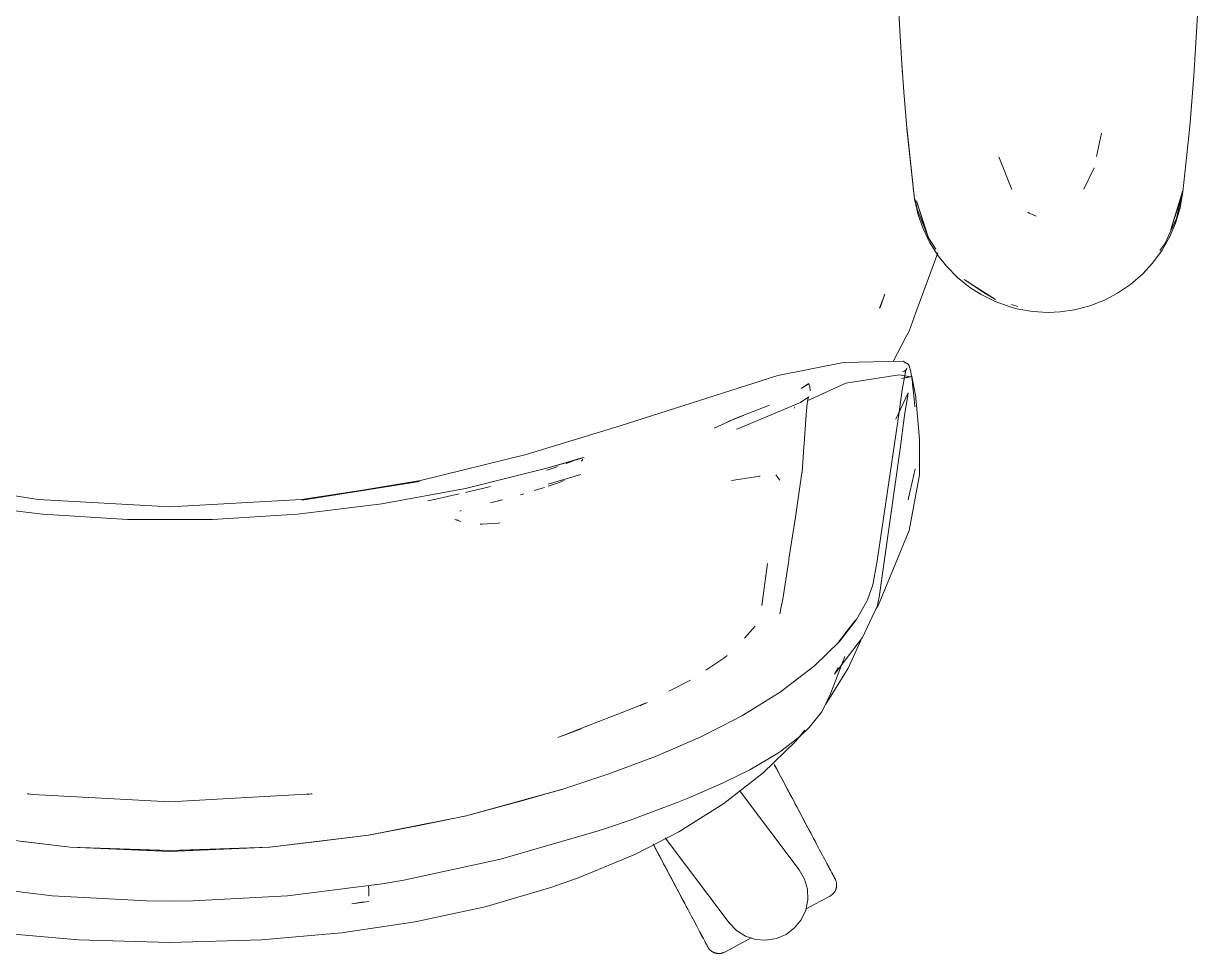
# Model space of a CAD drawing. Header units: millimetres. Extents: x 90978 to 295199, y -4084 to 97293.
# Drawn here: x 165787.8 to 166162, y 19755.9 to 20052.2 of the extents above; entities that cross this region are included whole.
import ezdxf

# ---------------------------------------------------------------- set-up
doc = ezdxf.new("R2010")
doc.units = ezdxf.units.MM
doc.header["$MEASUREMENT"] = 0
doc.layers.add('G-IMPT', color=8, linetype='CONTINUOUS', lineweight=9)
doc.layers.add('I-FURN', color=8, linetype='CONTINUOUS', lineweight=9)

msp = doc.modelspace()

# ---------------------------------------------------------------- linework, layer by layer
at = {"layer": 'G-IMPT'}
for p, q in [((166066.67, 20059.55), (166067.21, 20048.24)), ((166161.23, 20040.75), (166162.04, 20054.89)), ((166067.77, 20039.37), (166067.21, 20048.24)), ((166160.9, 20035.67), (166161.23, 20040.75)), ((166067.77, 20039.37), (166068.5, 20029.08)), ((166067.91, 20037.33), (166067.82, 20039.23)), ((166067.91, 20037.33), (166068.04, 20035.91)), ((166160.9, 20035.67), (166159.66, 20020.61)), ((166069.48, 20017.69), (166068.5, 20029.08)), ((166160.25, 20027.48), (166160.09, 20025.81)), ((166071.84, 19996.25), (166069.38, 20019.2)), ((166069.38, 20019.2), (166071.5, 19999.07)), ((166159.66, 20020.61), (166159.31, 20016.48)), ((166071.84, 19996.25), (166069.48, 20017.69)), ((166131.44, 20017.27), (166129.86, 20009.83)), ((166159.31, 20016.48), (166157.41, 19998.55)), ((166098.74, 20009.77), (166102.88, 19999.34)), ((166125.83, 19999.44), (166129.1, 20006.22)), ((166071.84, 19996.25), (166071.5, 19999.07)), ((166157.41, 19999.07), (166153.57, 19986.6)), ((166157.41, 19999.07), (166156.49, 19995.75)), ((166071.84, 19996.25), (166072.99, 19991.29)), ((166072.05, 19996.17), (166072.63, 19993.12)), ((166076.24, 19983.9), (166072.42, 19995.75)), ((166075.33, 19986.6), (166072.42, 19995.75)), ((166153.57, 19986.6), (166156.49, 19995.75)), ((166155.36, 19990.1), (166157.28, 19998.5)), ((166157.41, 19998.55), (166156.51, 19993.51)), ((166072.63, 19993.12), (166076.24, 19983.9)), ((166108.4, 19991.82), (166107.95, 19992.12)), ((166110.63, 19990.8), (166108.4, 19991.82)), ((166108.4, 19991.82), (166108.54, 19991.74)), ((166155.04, 19988.65), (166156.51, 19993.51)), ((166074.44, 19987.16), (166072.99, 19991.29)), ((166155.36, 19990.1), (166151.62, 19982.03)), ((166153.23, 19984.41), (166155.04, 19988.65)), ((166076.63, 19982.57), (166074.44, 19987.16)), ((166076.24, 19983.9), (166075.33, 19986.6)), ((166153.23, 19984.41), (166150.72, 19979.97)), ((166076.24, 19983.9), (166078.66, 19980.32)), ((166076.63, 19982.57), (166079.36, 19978.25)), ((166150.03, 19979.92), (166151.62, 19982.03)), ((166079.24, 19979.14), (166072.3, 19960.2)), ((166081.98, 19974.94), (166079.36, 19978.25)), ((166147.73, 19975.88), (166150.72, 19979.97)), ((166085.53, 19971.34), (166081.98, 19974.94)), ((166147.73, 19975.88), (166144.56, 19972.45)), ((166085.53, 19971.34), (166089.51, 19968.15)), ((166097.66, 19964.29), (166087.71, 19970.61)), ((166093.98, 19966.45), (166087.71, 19970.61)), ((166136.56, 19966.29), (166140.72, 19969.12)), ((166140.72, 19969.12), (166144.56, 19972.45)), ((166060.7, 19961.51), (166062.34, 19965.97)), ((166062.34, 19965.97), (166060.96, 19962.09)), ((166093.05, 19965.88), (166089.51, 19968.15)), ((166097.56, 19963.64), (166093.05, 19965.88)), ((166097.66, 19964.29), (166093.98, 19966.45)), ((166136.56, 19966.29), (166132.39, 19964.1)), ((166060.7, 19961.51), (166060.96, 19962.09)), ((166097.56, 19963.64), (166102.34, 19961.93)), ((166104.46, 19961.36), (166102.34, 19961.93)), ((166102.77, 19962.73), (166104.8, 19962.11)), ((166122.81, 19961.01), (166127.68, 19962.27)), ((166132.39, 19964.1), (166127.68, 19962.27)), ((166072.3, 19960.2), (166070.11, 19954.23)), ((166109.41, 19960.49), (166104.46, 19961.36)), ((166114.45, 19960.19), (166109.41, 19960.49)), ((166114.45, 19960.19), (166118.3, 19960.36)), ((166122.81, 19961.01), (166118.3, 19960.36)), ((166069.18, 19952.47), (166070.11, 19954.23)), ((166065.04, 19944.57), (166069.18, 19952.47)), ((166049.24, 19944.25), (166028.29, 19940.06)), ((166049.24, 19944.25), (166068.23, 19944.64)), ((166068.23, 19944.64), (166069.27, 19944.03)), ((166068.64, 19944.16), (166069.27, 19944.03)), ((166068.64, 19944.16), (166069.19, 19944.05)), ((166069.27, 19944.03), (166069.19, 19944.05)), ((166069.76, 19943.66), (166069.27, 19944.03)), ((166070.08, 19943.12), (166069.76, 19943.66)), ((166070.08, 19943.12), (166070.63, 19941.25)), ((165978.05, 19924.07), (166028.29, 19940.06)), ((166049.94, 19937.62), (166066.99, 19940.34)), ((166070.57, 19939.65), (166066.99, 19940.34)), ((166067.7, 19939.16), (166070.98, 19939.89)), ((166067.7, 19939.16), (166070.57, 19939.65)), ((166069.04, 19941.79), (166067.94, 19935.52)), ((166068, 19941.37), (166068.5, 19941.44)), ((166069.04, 19941.76), (166068.5, 19941.44)), ((166068.87, 19941.17), (166069.43, 19942.27)), ((166068.87, 19941.17), (166069.04, 19941.79)), ((166069.04, 19941.76), (166069.43, 19942.27)), ((166071.17, 19937.98), (166070.63, 19941.25)), ((166071.43, 19937.56), (166070.98, 19939.89)), ((166038.12, 19937.48), (166035.65, 19935.89)), ((166035.65, 19935.89), (166038.14, 19937.42)), ((166038.14, 19937.42), (166035.67, 19935.93)), ((166049.94, 19937.62), (166037.59, 19932.01)), ((166038.12, 19937.48), (166038.14, 19937.42)), ((166038.41, 19936.54), (166038.14, 19937.42)), ((166038.58, 19935.19), (166038.41, 19936.54)), ((166067.94, 19935.52), (166066.82, 19927.67)), ((166071.17, 19937.98), (166071.24, 19937.36)), ((166071.24, 19937.36), (166071.76, 19932.68)), ((166072.24, 19933.31), (166071.43, 19937.56)), ((166038.11, 19933.28), (166035.44, 19931.52)), ((166037.52, 19930.16), (166037.82, 19932.54)), ((166037.82, 19932.55), (166038.11, 19933.28)), ((166037.82, 19932.55), (166037.82, 19932.54)), ((166069.84, 19934.55), (166065.85, 19926.15)), ((166068.87, 19928.67), (166069.7, 19933.69)), ((166069.84, 19934.55), (166069.7, 19933.69)), ((166071.76, 19932.68), (166071.97, 19930.08)), ((166072.28, 19932.84), (166072.24, 19933.31)), ((166072.28, 19932.84), (166073.08, 19923.52)), ((166035.44, 19931.52), (166015.47, 19923.08)), ((166017.1, 19927.38), (166025.57, 19930.63)), ((166033.72, 19930.06), (166033.45, 19929.63)), ((166037.22, 19926.2), (166037.52, 19930.08)), ((166037.52, 19930.16), (166037.52, 19930.08)), ((166068.87, 19928.67), (166068.65, 19927.37)), ((166014.72, 19926.35), (166008.01, 19923.31)), ((166017.31, 19927.38), (166012.19, 19925.36)), ((166017.1, 19927.38), (166012.2, 19925.36)), ((166012.2, 19925.36), (166017.31, 19927.38)), ((166036.66, 19918.35), (166037.22, 19926.2)), ((166066.82, 19927.67), (166062.27, 19896.79)), ((166067.21, 19916.71), (166068.65, 19927.37)), ((165948.07, 19914.88), (165978.05, 19924.07)), ((166015.47, 19923.08), (166015.11, 19922.94)), ((166073.08, 19923.52), (166073.42, 19919.56)), ((166035.97, 19909.12), (166036.59, 19917.36)), ((166036.59, 19917.36), (166036.66, 19918.35)), ((166073.42, 19915.39), (166073.42, 19919.56)), ((165948.07, 19914.88), (165914.39, 19906.57)), ((165955.02, 19910.65), (165966.24, 19913.92)), ((165955.02, 19910.65), (165965.84, 19913.77)), ((165955.02, 19910.65), (165965.55, 19913.72)), ((165965.55, 19913.72), (165965.84, 19913.77)), ((165965.71, 19912.83), (165966.09, 19913.45)), ((165965.71, 19912.83), (165965.85, 19913.04)), ((165966.24, 19913.92), (165966.49, 19913.79)), ((166067.21, 19916.71), (166060.54, 19869.49)), ((166073.4, 19908.43), (166073.42, 19915.39)), ((165928.71, 19904.11), (165955.02, 19910.65)), ((165955.02, 19910.03), (165954.56, 19909.88)), ((165955.02, 19910.03), (165957.25, 19910.76)), ((165958.05, 19911.05), (165957.25, 19910.76)), ((165960.8, 19912.03), (165961.77, 19912.38)), ((165961.77, 19912.38), (165962.84, 19912.78)), ((166071.99, 19910.29), (166069.94, 19900.98)), ((165754.58, 19906.57), (165792.5, 19900.57)), ((165876.47, 19900.57), (165914.01, 19906.31)), ((165914.39, 19906.57), (165876.65, 19900.31)), ((165876.65, 19900.31), (165914.01, 19906.31)), ((165955.02, 19905.46), (165965.45, 19908.5)), ((165957.32, 19905.57), (165955.02, 19904.8)), ((165957.32, 19905.57), (165958.04, 19905.82)), ((165960.2, 19906.58), (165958.04, 19905.82)), ((166022.63, 19908.02), (166013.47, 19906.63)), ((166022.63, 19908.02), (166022.28, 19907.98)), ((166027.58, 19908.38), (166028.86, 19906.74)), ((166033.93, 19894.97), (166035.96, 19909.04)), ((166035.97, 19909.12), (166035.96, 19909.04)), ((166073.4, 19908.43), (166070.16, 19890.73)), ((165928.71, 19904.11), (165902.04, 19899.18)), ((165919.29, 19900.63), (165926.71, 19902.33)), ((165928.69, 19902.79), (165935.44, 19904.34)), ((165935.44, 19904.34), (165936.72, 19904.68)), ((165947.31, 19902.39), (165946.19, 19902.06)), ((165953.1, 19904.17), (165950.61, 19903.39)), ((165953.88, 19904.42), (165953.1, 19904.17)), ((165766.94, 19899.18), (165793.86, 19895.88)), ((165792.5, 19900.57), (165834.49, 19898.22)), ((165876.47, 19900.57), (165834.49, 19898.22)), ((165902.04, 19899.18), (165875.12, 19895.88)), ((165916.66, 19900.16), (165919.29, 19900.63)), ((165940.52, 19900.48), (165936.66, 19899.49)), ((165940.52, 19900.48), (165938.99, 19900.09)), ((166069.94, 19900.98), (166069.79, 19900.41)), ((165820.93, 19894.23), (165793.86, 19895.88)), ((165848.05, 19894.23), (165875.12, 19895.88)), ((165926.9, 19896.89), (165927.31, 19897.02)), ((166033.93, 19894.97), (166031.81, 19881.61)), ((166062.27, 19896.79), (166059.88, 19881.03)), ((165820.93, 19894.23), (165848.05, 19894.23)), ((165925.3, 19894.22), (165927.25, 19893.53)), ((165925.3, 19894.22), (165926.35, 19894)), ((165933.39, 19892.68), (165934.09, 19892.69)), ((165935.46, 19892.79), (165934.09, 19892.69)), ((165935.46, 19892.79), (165939.17, 19893.06)), ((165939.17, 19893.06), (165939.65, 19893.1)), ((166070.16, 19890.73), (166068.56, 19886.87)), ((166067.17, 19883.51), (166068.56, 19886.87)), ((166060.38, 19867.05), (166067.17, 19883.51)), ((166024.96, 19880.19), (166023.18, 19866.83)), ((166031.64, 19880.49), (166029.84, 19868.77)), ((166031.64, 19880.49), (166031.73, 19881.1)), ((166031.81, 19881.61), (166031.73, 19881.1)), ((166058.57, 19873.36), (166059.88, 19881.03)), ((166058.57, 19873.36), (166056.82, 19868.57)), ((166029.34, 19866.32), (166029.76, 19868.3)), ((166029.84, 19868.77), (166029.76, 19868.3)), ((166053.32, 19862.31), (166056.61, 19868.14)), ((166056.61, 19868.14), (166056.82, 19868.57)), ((166060.54, 19869.49), (166059.89, 19866.5)), ((166023.18, 19866.83), (166023.32, 19867.31)), ((166028.88, 19864.15), (166029.34, 19866.32)), ((166058.32, 19863.13), (166059.89, 19866.5)), ((166059.61, 19865.88), (166060.38, 19867.05)), ((166047.6, 19855.14), (166052.99, 19862.08)), ((166053.32, 19862.31), (166047.9, 19855.34)), ((166052.99, 19862.08), (166050.4, 19858.71)), ((166058.32, 19863.13), (166055.28, 19856.61)), ((166017.68, 19856.34), (166021.02, 19860.24)), ((166047.6, 19855.14), (166050.4, 19858.71)), ((166040, 19847.61), (166047.9, 19855.34)), ((166046.34, 19844.91), (166055.28, 19856.61)), ((166054.61, 19855.42), (166050.63, 19846.79)), ((166054.61, 19855.42), (166054.7, 19855.6)), ((166011.05, 19850.06), (166005.91, 19846.57)), ((166011.05, 19850.06), (166012.15, 19850.81)), ((166049.58, 19850.56), (166045.07, 19838.66)), ((166005.91, 19846.57), (166005.34, 19846.17)), ((166040, 19847.61), (166029.56, 19839.59)), ((166050.63, 19846.79), (166043.51, 19835.35)), ((166046.34, 19844.91), (166047.5, 19846.94)), ((166000.44, 19843.04), (165993.47, 19839.5)), ((166023.21, 19835.54), (166029.31, 19839.42)), ((166029.31, 19839.42), (166029.56, 19839.59)), ((166043.99, 19836.43), (166045.07, 19838.66)), ((165977.28, 19832.14), (165986.6, 19835.86)), ((165986.6, 19835.86), (165984.36, 19834.87)), ((166023.21, 19835.54), (166016.98, 19831.77)), ((166042.82, 19833.99), (166043.99, 19836.43)), ((165958.1, 19824.76), (165975.55, 19831.48)), ((165975.55, 19831.48), (165977.28, 19832.14)), ((166010.19, 19828.2), (166016.98, 19831.77)), ((166042.21, 19832.85), (166038.34, 19827.99)), ((166042.21, 19832.85), (166042.82, 19833.99)), ((165958.1, 19824.76), (165965.54, 19827.49)), ((166010.19, 19828.2), (166003.46, 19824.81)), ((166033.9, 19823.42), (166036.9, 19827.1)), ((166038.34, 19827.99), (166035.32, 19825.1)), ((165989.24, 19818.63), (166003.46, 19824.81)), ((166033.9, 19823.42), (166023.6, 19813.47)), ((166035.32, 19825.1), (166029.19, 19820.38)), ((166019.9, 19814.78), (166027.9, 19819.52)), ((166029.19, 19820.38), (166027.9, 19819.52)), ((165974.36, 19813.17), (165989.24, 19818.63)), ((165974.36, 19813.17), (165959.44, 19808.17)), ((166011, 19803.66), (166023.6, 19813.47)), ((166019.3, 19814.48), (166011.29, 19810.48)), ((166019.3, 19814.48), (166019.9, 19814.78)), ((165928.94, 19799.78), (165959.35, 19808.21)), ((165946.19, 19804.44), (165959.35, 19808.21)), ((166010.85, 19810.26), (165999.89, 19805.48)), ((166010.85, 19810.26), (166011.29, 19810.48)), ((165790.76, 19806.55), (165788.98, 19806.81)), ((165789.21, 19806.83), (165789.45, 19806.78)), ((165790.76, 19806.55), (165789.45, 19806.78)), ((165834.49, 19804.22), (165790.76, 19806.55)), ((165834.49, 19804.28), (165790.76, 19806.55)), ((165834.49, 19804.28), (165879.83, 19806.78)), ((165879.83, 19806.78), (165878.21, 19806.55)), ((165878.21, 19806.55), (165879.52, 19806.78)), ((165879.76, 19806.83), (165879.52, 19806.78)), ((165928.94, 19799.78), (165959.44, 19808.17)), ((165999.89, 19805.48), (165996.21, 19804.01)), ((165946.19, 19804.44), (165928.94, 19799.78)), ((165981.14, 19798.4), (165996.21, 19804.01)), ((165996.71, 19794.69), (166011, 19803.66)), ((165897.82, 19793.61), (165929.06, 19799.82)), ((165929.06, 19799.82), (165897.9, 19793.61)), ((165928.94, 19799.78), (165913.92, 19796.71)), ((165981.14, 19798.4), (165974.31, 19796.06)), ((165802.67, 19789.79), (165771.08, 19793.61)), ((165802.71, 19789.82), (165771.16, 19793.61)), ((165866.26, 19789.82), (165897.82, 19793.61)), ((165866.3, 19789.79), (165897.9, 19793.61)), ((165882.34, 19791.67), (165897.82, 19793.61)), ((165897.82, 19793.61), (165913.92, 19796.71)), ((165970.71, 19794.87), (165939.88, 19785.93)), ((165970.71, 19794.87), (165974.31, 19796.06)), ((165982.93, 19787.6), (165996.71, 19794.69)), ((165802.71, 19789.82), (165786.63, 19791.67)), ((165802.67, 19789.79), (165834.49, 19788.45)), ((165817.6, 19789.15), (165802.71, 19789.82)), ((165802.71, 19789.82), (165834.49, 19788.68)), ((165866.26, 19789.82), (165834.49, 19788.68)), ((165834.49, 19788.45), (165866.3, 19789.79)), ((165866.26, 19789.82), (165851.37, 19789.15)), ((165882.34, 19791.67), (165866.26, 19789.82)), ((165817.6, 19789.15), (165834.49, 19788.68)), ((165851.37, 19789.15), (165834.49, 19788.68)), ((165909.09, 19779.26), (165939.88, 19785.93)), ((165964.96, 19780.08), (165982.93, 19787.6)), ((165902.17, 19778.08), (165909.09, 19779.26)), ((165964.96, 19780.08), (165956.22, 19777)), ((165796.97, 19774.26), (165766.8, 19778.08)), ((165872, 19774.26), (165902.17, 19778.08)), ((165897.81, 19777.52), (165897.86, 19776.28)), ((165897.93, 19774.19), (165897.86, 19776.28)), ((165956.22, 19777), (165934.98, 19770.83)), ((165827.17, 19772.65), (165796.97, 19774.26)), ((165827.17, 19772.65), (165834.49, 19772.55)), ((165841.8, 19772.65), (165834.49, 19772.55)), ((165841.8, 19772.65), (165872, 19774.26)), ((165897.9, 19772.43), (165892.49, 19771.78)), ((165896.25, 19772.35), (165892.49, 19771.78)), ((165897.93, 19774.19), (165897.93, 19774.3)), ((165934.98, 19770.83), (165912.62, 19766.02)), ((165889.2, 19762.52), (165912.62, 19766.02)), ((165779.77, 19762.52), (165805.34, 19760.26)), ((165805.34, 19760.26), (165834.49, 19759.41)), ((165834.49, 19759.41), (165863.63, 19760.26)), ((165863.63, 19760.26), (165889.2, 19762.52))]:
    msp.add_line(p, q, dxfattribs=at)
at = {"layer": 'I-FURN'}
for p, q in [((166027.6, 19815.24), (166027.12, 19816.14)), ((166027.34, 19815.73), (166027.83, 19814.82)), ((166028.09, 19814.32), (166027.6, 19815.24)), ((166027.83, 19814.82), (166028.32, 19813.89)), ((166028.59, 19813.38), (166028.09, 19814.32)), ((166028.32, 19813.89), (166028.83, 19812.94)), ((166029.1, 19812.43), (166028.59, 19813.38)), ((166028.83, 19812.94), (166029.33, 19811.99)), ((166029.61, 19811.46), (166029.1, 19812.43)), ((166029.33, 19811.99), (166029.85, 19811.02)), ((166030.13, 19810.49), (166029.61, 19811.46)), ((166029.85, 19811.02), (166030.37, 19810.04)), ((166030.65, 19809.51), (166030.13, 19810.49)), ((166030.37, 19810.04), (166030.89, 19809.05)), ((166031.18, 19808.51), (166030.65, 19809.51)), ((166030.89, 19809.05), (166031.42, 19808.06)), ((166031.71, 19807.52), (166031.18, 19808.51)), ((166016.01, 19807.85), (166035.09, 19782.54)), ((166031.42, 19808.06), (166031.95, 19807.06)), ((166032.24, 19806.52), (166031.71, 19807.52)), ((166031.95, 19807.06), (166032.49, 19806.05)), ((166032.78, 19805.51), (166032.24, 19806.52)), ((166032.49, 19806.05), (166033.02, 19805.05)), ((166033.31, 19804.51), (166032.78, 19805.51)), ((166033.02, 19805.05), (166033.56, 19804.04)), ((166033.84, 19803.5), (166033.31, 19804.51)), ((166033.56, 19804.04), (166034.09, 19803.04)), ((166034.38, 19802.5), (166033.84, 19803.5)), ((166034.09, 19803.04), (166034.62, 19802.04)), ((166034.91, 19801.5), (166034.38, 19802.5)), ((166034.62, 19802.04), (166035.15, 19801.04)), ((166035.44, 19800.51), (166034.91, 19801.5)), ((166035.15, 19801.04), (166035.68, 19800.05)), ((166035.96, 19799.52), (166035.44, 19800.51)), ((166035.68, 19800.05), (166036.2, 19799.07)), ((166036.48, 19798.54), (166035.96, 19799.52)), ((166036.2, 19799.07), (166036.72, 19798.09)), ((166037, 19797.57), (166036.48, 19798.54)), ((166036.72, 19798.09), (166037.23, 19797.13)), ((166037.51, 19796.61), (166037, 19797.57)), ((166037.23, 19797.13), (166037.74, 19796.18)), ((166038.01, 19795.67), (166037.51, 19796.61)), ((166037.74, 19796.18), (166038.24, 19795.24)), ((166038.5, 19794.74), (166038.01, 19795.67)), ((166038.24, 19795.24), (166038.73, 19794.32)), ((166038.99, 19793.83), (166038.5, 19794.74)), ((166038.73, 19794.32), (166039.21, 19793.41)), ((166039.47, 19792.93), (166038.99, 19793.83)), ((166039.21, 19793.41), (166039.68, 19792.52)), ((165989, 19789.87), (165988.48, 19790.83)), ((165988.72, 19790.39), (165989.23, 19789.42)), ((165989.51, 19788.89), (165989, 19789.87)), ((166012.74, 19765.69), (165992.34, 19792.76)), ((166039.93, 19792.05), (166039.47, 19792.93)), ((166039.68, 19792.52), (166040.14, 19791.66)), ((166040.39, 19791.2), (166039.93, 19792.05)), ((166040.14, 19791.66), (166040.59, 19790.81)), ((166040.83, 19790.36), (166040.39, 19791.2)), ((166041.26, 19789.55), (166040.83, 19790.36)), ((166041.68, 19788.76), (166041.26, 19789.55)), ((165989.23, 19789.42), (165989.75, 19788.44)), ((165990.04, 19787.91), (165989.51, 19788.89)), ((165989.75, 19788.44), (165990.28, 19787.45)), ((165990.56, 19786.92), (165990.04, 19787.91)), ((165990.28, 19787.45), (165990.81, 19786.46)), ((165991.09, 19785.92), (165990.56, 19786.92)), ((165990.81, 19786.46), (165991.34, 19785.46)), ((165991.63, 19784.92), (165991.09, 19785.92)), ((166042.09, 19788), (166041.68, 19788.76)), ((166042.48, 19787.26), (166042.09, 19788)), ((166042.85, 19786.56), (166042.48, 19787.26)), ((166043.21, 19785.88), (166042.85, 19786.56)), ((166043.56, 19785.23), (166043.21, 19785.88)), ((165991.34, 19785.46), (165991.87, 19784.46)), ((165992.16, 19783.92), (165991.63, 19784.92)), ((165991.87, 19784.46), (165992.41, 19783.45)), ((165992.7, 19782.91), (165992.16, 19783.92)), ((165992.41, 19783.45), (165992.94, 19782.45)), ((165993.23, 19781.91), (165992.7, 19782.91)), ((165992.94, 19782.45), (165993.47, 19781.44)), ((166035.09, 19782.54), (166036.78, 19779.62)), ((166043.89, 19784.62), (166043.56, 19785.23)), ((166044.2, 19784.03), (166043.89, 19784.62)), ((166044.03, 19784.34), (166044.33, 19783.77)), ((166044.49, 19783.48), (166044.2, 19784.03)), ((166044.33, 19783.77), (166044.62, 19783.24)), ((166044.77, 19782.96), (166044.49, 19783.48)), ((166044.62, 19783.24), (166044.89, 19782.74)), ((166045.02, 19782.48), (166044.77, 19782.96)), ((166044.89, 19782.74), (166045.13, 19782.27)), ((166045.26, 19782.04), (166045.02, 19782.48)), ((166045.13, 19782.27), (166045.36, 19781.84)), ((166045.48, 19781.63), (166045.26, 19782.04)), ((165993.76, 19780.9), (165993.23, 19781.91)), ((165993.47, 19781.44), (165994.01, 19780.44)), ((165994.29, 19779.9), (165993.76, 19780.9)), ((165994.01, 19780.44), (165994.54, 19779.45)), ((165994.82, 19778.91), (165994.29, 19779.9)), ((165994.54, 19779.45), (165995.06, 19778.45)), ((165995.35, 19777.92), (165994.82, 19778.91)), ((165995.06, 19778.45), (165995.59, 19777.47)), ((166036.78, 19779.62), (166037.72, 19776.38)), ((166045.36, 19781.84), (166045.57, 19781.45)), ((166045.68, 19781.25), (166045.48, 19781.63)), ((166045.57, 19781.45), (166045.76, 19781.09)), ((166045.85, 19780.92), (166045.68, 19781.25)), ((166045.76, 19781.09), (166045.93, 19780.78)), ((166046.01, 19780.62), (166045.85, 19780.92)), ((166045.93, 19780.78), (166046.08, 19780.5)), ((166046.15, 19780.36), (166046.01, 19780.62)), ((166046.08, 19780.5), (166046.21, 19780.26)), ((166046.27, 19780.14), (166046.15, 19780.36)), ((166046.21, 19780.26), (166046.31, 19780.05)), ((166046.36, 19779.96), (166046.27, 19780.14)), ((166046.31, 19780.05), (166046.4, 19779.89)), ((166046.44, 19779.82), (166046.36, 19779.96)), ((166046.4, 19779.89), (166046.46, 19779.77)), ((166046.49, 19779.72), (166046.44, 19779.82)), ((166046.46, 19779.77), (166046.51, 19779.69)), ((166046.52, 19779.66), (166046.49, 19779.72)), ((166046.51, 19779.69), (166046.53, 19779.65)), ((166046.53, 19779.64), (166046.52, 19779.66)), ((166046.53, 19779.65), (166046.53, 19779.64)), ((166046.53, 19779.64), (166046.6, 19779.5)), ((166046.6, 19779.5), (166046.67, 19779.35)), ((166046.67, 19779.35), (166046.73, 19779.2)), ((166046.73, 19779.2), (166046.79, 19779.05)), ((166046.79, 19779.05), (166046.84, 19778.9)), ((166046.84, 19778.9), (166046.88, 19778.74)), ((166046.88, 19778.74), (166046.92, 19778.58)), ((166046.92, 19778.58), (166046.95, 19778.43)), ((166046.95, 19778.43), (166046.97, 19778.27)), ((166046.97, 19778.27), (166046.99, 19778.11)), ((165995.87, 19776.94), (165995.35, 19777.92)), ((165995.59, 19777.47), (165996.11, 19776.5)), ((165996.38, 19775.98), (165995.87, 19776.94)), ((165996.11, 19776.5), (165996.62, 19775.53)), ((165996.89, 19775.02), (165996.38, 19775.98)), ((165996.62, 19775.53), (165997.12, 19774.58)), ((165997.39, 19774.07), (165996.89, 19775.02)), ((165997.12, 19774.58), (165997.62, 19773.64)), ((166037.72, 19776.38), (166037.86, 19773.01)), ((166045.44, 19774.56), (166045.31, 19774.47)), ((166045.57, 19774.66), (166045.44, 19774.56)), ((166045.69, 19774.77), (166045.57, 19774.66)), ((166045.81, 19774.88), (166045.69, 19774.77)), ((166045.92, 19775), (166045.81, 19774.88)), ((166046.03, 19775.12), (166045.92, 19775)), ((166046.13, 19775.24), (166046.03, 19775.12)), ((166046.23, 19775.37), (166046.13, 19775.24)), ((166046.32, 19775.5), (166046.23, 19775.37)), ((166046.41, 19775.64), (166046.32, 19775.5)), ((166046.49, 19775.78), (166046.41, 19775.64)), ((166046.56, 19775.92), (166046.49, 19775.78)), ((166046.63, 19776.06), (166046.56, 19775.92)), ((166046.7, 19776.21), (166046.63, 19776.06)), ((166046.76, 19776.36), (166046.7, 19776.21)), ((166046.81, 19776.51), (166046.76, 19776.36)), ((166046.86, 19776.67), (166046.81, 19776.51)), ((166046.9, 19776.82), (166046.86, 19776.67)), ((166046.93, 19776.98), (166046.9, 19776.82)), ((166046.96, 19777.14), (166046.93, 19776.98)), ((166046.98, 19777.3), (166046.96, 19777.14)), ((166046.99, 19777.46), (166046.98, 19777.3)), ((166046.99, 19778.11), (166047, 19777.94)), ((166047, 19777.62), (166046.99, 19777.46)), ((166047, 19777.94), (166047, 19777.78)), ((166047, 19777.78), (166047, 19777.62)), ((165997.89, 19773.14), (165997.39, 19774.07)), ((165997.62, 19773.64), (165998.11, 19772.72)), ((165998.37, 19772.23), (165997.89, 19773.14)), ((165998.11, 19772.72), (165998.59, 19771.82)), ((165998.59, 19771.82), (165999.07, 19770.93)), ((165999.07, 19770.93), (165999.53, 19770.06)), ((166037.86, 19773.01), (166037.19, 19769.7)), ((166037.28, 19770.16), (166044.87, 19774.19)), ((166044.9, 19774.21), (166044.87, 19774.19)), ((166045.04, 19774.29), (166044.9, 19774.21)), ((166045.18, 19774.38), (166045.04, 19774.29)), ((166045.31, 19774.47), (166045.18, 19774.38)), ((165999.53, 19770.06), (165999.98, 19769.21)), ((165999.98, 19769.21), (166000.42, 19768.39)), ((166000.42, 19768.39), (166000.84, 19767.59)), ((166000.84, 19767.59), (166001.25, 19766.81)), ((166037.19, 19769.7), (166035.75, 19766.65)), ((166001.25, 19766.81), (166001.65, 19766.06)), ((166001.65, 19766.06), (166002.04, 19765.34)), ((166002.04, 19765.34), (166002.41, 19764.65)), ((166002.41, 19764.65), (166002.76, 19763.98)), ((166002.76, 19763.98), (166003.1, 19763.35)), ((166003.1, 19763.35), (166003.42, 19762.75)), ((166015.08, 19763.26), (166012.74, 19765.69)), ((166033.62, 19764.04), (166030.92, 19762.01)), ((166035.75, 19766.65), (166033.62, 19764.04)), ((166003.58, 19762.44), (166003.27, 19763.02)), ((166003.42, 19762.75), (166003.72, 19762.18)), ((166003.87, 19761.88), (166003.58, 19762.44)), ((166003.72, 19762.18), (166004, 19761.64)), ((166004.15, 19761.37), (166003.87, 19761.88)), ((166004, 19761.64), (166004.27, 19761.14)), ((166004.41, 19760.89), (166004.15, 19761.37)), ((166004.27, 19761.14), (166004.52, 19760.68)), ((166004.64, 19760.44), (166004.41, 19760.89)), ((166004.52, 19760.68), (166004.75, 19760.25)), ((166004.86, 19760.03), (166004.64, 19760.44)), ((166004.75, 19760.25), (166004.96, 19759.85)), ((166005.06, 19759.66), (166004.86, 19760.03)), ((166004.96, 19759.85), (166005.14, 19759.5)), ((166005.24, 19759.32), (166005.06, 19759.66)), ((166011.37, 19756.38), (166019.78, 19760.85)), ((166017.93, 19761.46), (166015.08, 19763.26)), ((166021.13, 19760.4), (166017.93, 19761.46)), ((166024.49, 19760.13), (166021.13, 19760.4)), ((166027.82, 19760.68), (166024.49, 19760.13)), ((166030.92, 19762.01), (166027.82, 19760.68)), ((166005.14, 19759.5), (166005.31, 19759.18)), ((166005.4, 19759.02), (166005.24, 19759.32)), ((166005.31, 19759.18), (166005.46, 19758.9)), ((166005.53, 19758.77), (166005.4, 19759.02)), ((166005.46, 19758.9), (166005.59, 19758.66)), ((166005.65, 19758.55), (166005.53, 19758.77)), ((166005.59, 19758.66), (166005.7, 19758.46)), ((166005.75, 19758.37), (166005.65, 19758.55)), ((166005.7, 19758.46), (166005.78, 19758.3)), ((166005.82, 19758.23), (166005.75, 19758.37)), ((166005.78, 19758.3), (166005.85, 19758.17)), ((166005.87, 19758.13), (166005.82, 19758.23)), ((166005.85, 19758.17), (166005.89, 19758.09)), ((166005.91, 19758.07), (166005.87, 19758.13)), ((166005.89, 19758.09), (166005.91, 19758.05)), ((166005.92, 19758.05), (166005.91, 19758.07)), ((166005.91, 19758.05), (166005.92, 19758.05)), ((166005.94, 19758.01), (166005.92, 19758.05)), ((166006.02, 19757.87), (166005.94, 19758.01)), ((166006.1, 19757.73), (166006.02, 19757.87)), ((166006.19, 19757.6), (166006.1, 19757.73)), ((166006.29, 19757.47), (166006.19, 19757.6)), ((166006.39, 19757.34), (166006.29, 19757.47)), ((166006.5, 19757.22), (166006.39, 19757.34)), ((166006.61, 19757.1), (166006.5, 19757.22)), ((166006.72, 19756.99), (166006.61, 19757.1)), ((166006.84, 19756.88), (166006.72, 19756.99)), ((166006.97, 19756.78), (166006.84, 19756.88)), ((166007.1, 19756.68), (166006.97, 19756.78)), ((166007.23, 19756.59), (166007.1, 19756.68)), ((166007.36, 19756.5), (166007.23, 19756.59)), ((166007.5, 19756.42), (166007.36, 19756.5)), ((166007.65, 19756.35), (166007.5, 19756.42)), ((166007.79, 19756.28), (166007.65, 19756.35)), ((166007.94, 19756.21), (166007.79, 19756.28)), ((166008.09, 19756.15), (166007.94, 19756.21)), ((166008.24, 19756.1), (166008.09, 19756.15)), ((166008.39, 19756.05), (166008.24, 19756.1)), ((166008.55, 19756.01), (166008.39, 19756.05)), ((166008.71, 19755.98), (166008.55, 19756.01)), ((166008.87, 19755.95), (166008.71, 19755.98)), ((166009.03, 19755.93), (166008.87, 19755.95)), ((166009.19, 19755.92), (166009.03, 19755.93)), ((166009.35, 19755.91), (166009.19, 19755.92)), ((166009.51, 19755.91), (166009.35, 19755.91)), ((166009.67, 19755.91), (166009.51, 19755.91)), ((166009.83, 19755.92), (166009.67, 19755.91)), ((166009.99, 19755.94), (166009.83, 19755.92)), ((166010.15, 19755.96), (166009.99, 19755.94)), ((166010.31, 19755.99), (166010.15, 19755.96)), ((166010.47, 19756.03), (166010.31, 19755.99)), ((166010.62, 19756.07), (166010.47, 19756.03)), ((166010.78, 19756.12), (166010.62, 19756.07)), ((166010.93, 19756.18), (166010.78, 19756.12)), ((166011.08, 19756.24), (166010.93, 19756.18)), ((166011.22, 19756.31), (166011.08, 19756.24)), ((166011.37, 19756.38), (166011.22, 19756.31))]:
    msp.add_line(p, q, dxfattribs=at)

doc.saveas('drawing.dxf')
